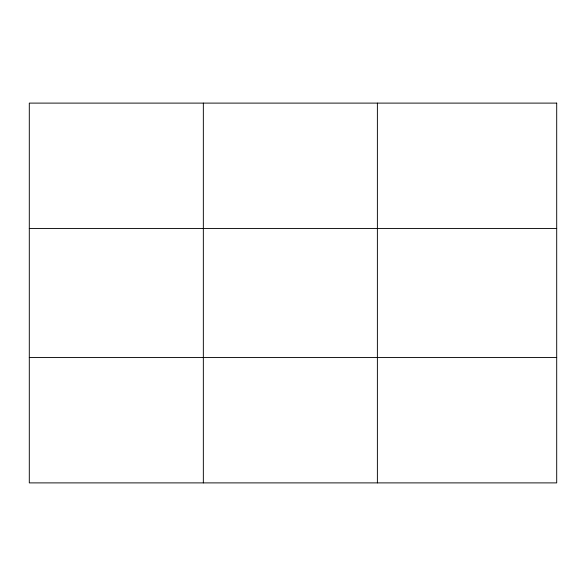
<?xml version="1.0" encoding="UTF-8"?>
<svg xmlns="http://www.w3.org/2000/svg" width="586" height="586" viewBox="0 0 586 586"><rect width="100%" height="100%" fill="white"/><g stroke="black" fill="none" stroke-linecap="round" stroke-linejoin="round"><path stroke-width="0.88" d="M203.342 482.893L203.342 103.107M377.384 482.893L377.384 103.107M29.3 228.437L556.7 228.437M29.3 357.563L556.7 357.563M556.7 103.107L556.7 482.893L29.3 482.893L29.3 103.107L556.7 103.107"/></g></svg>
